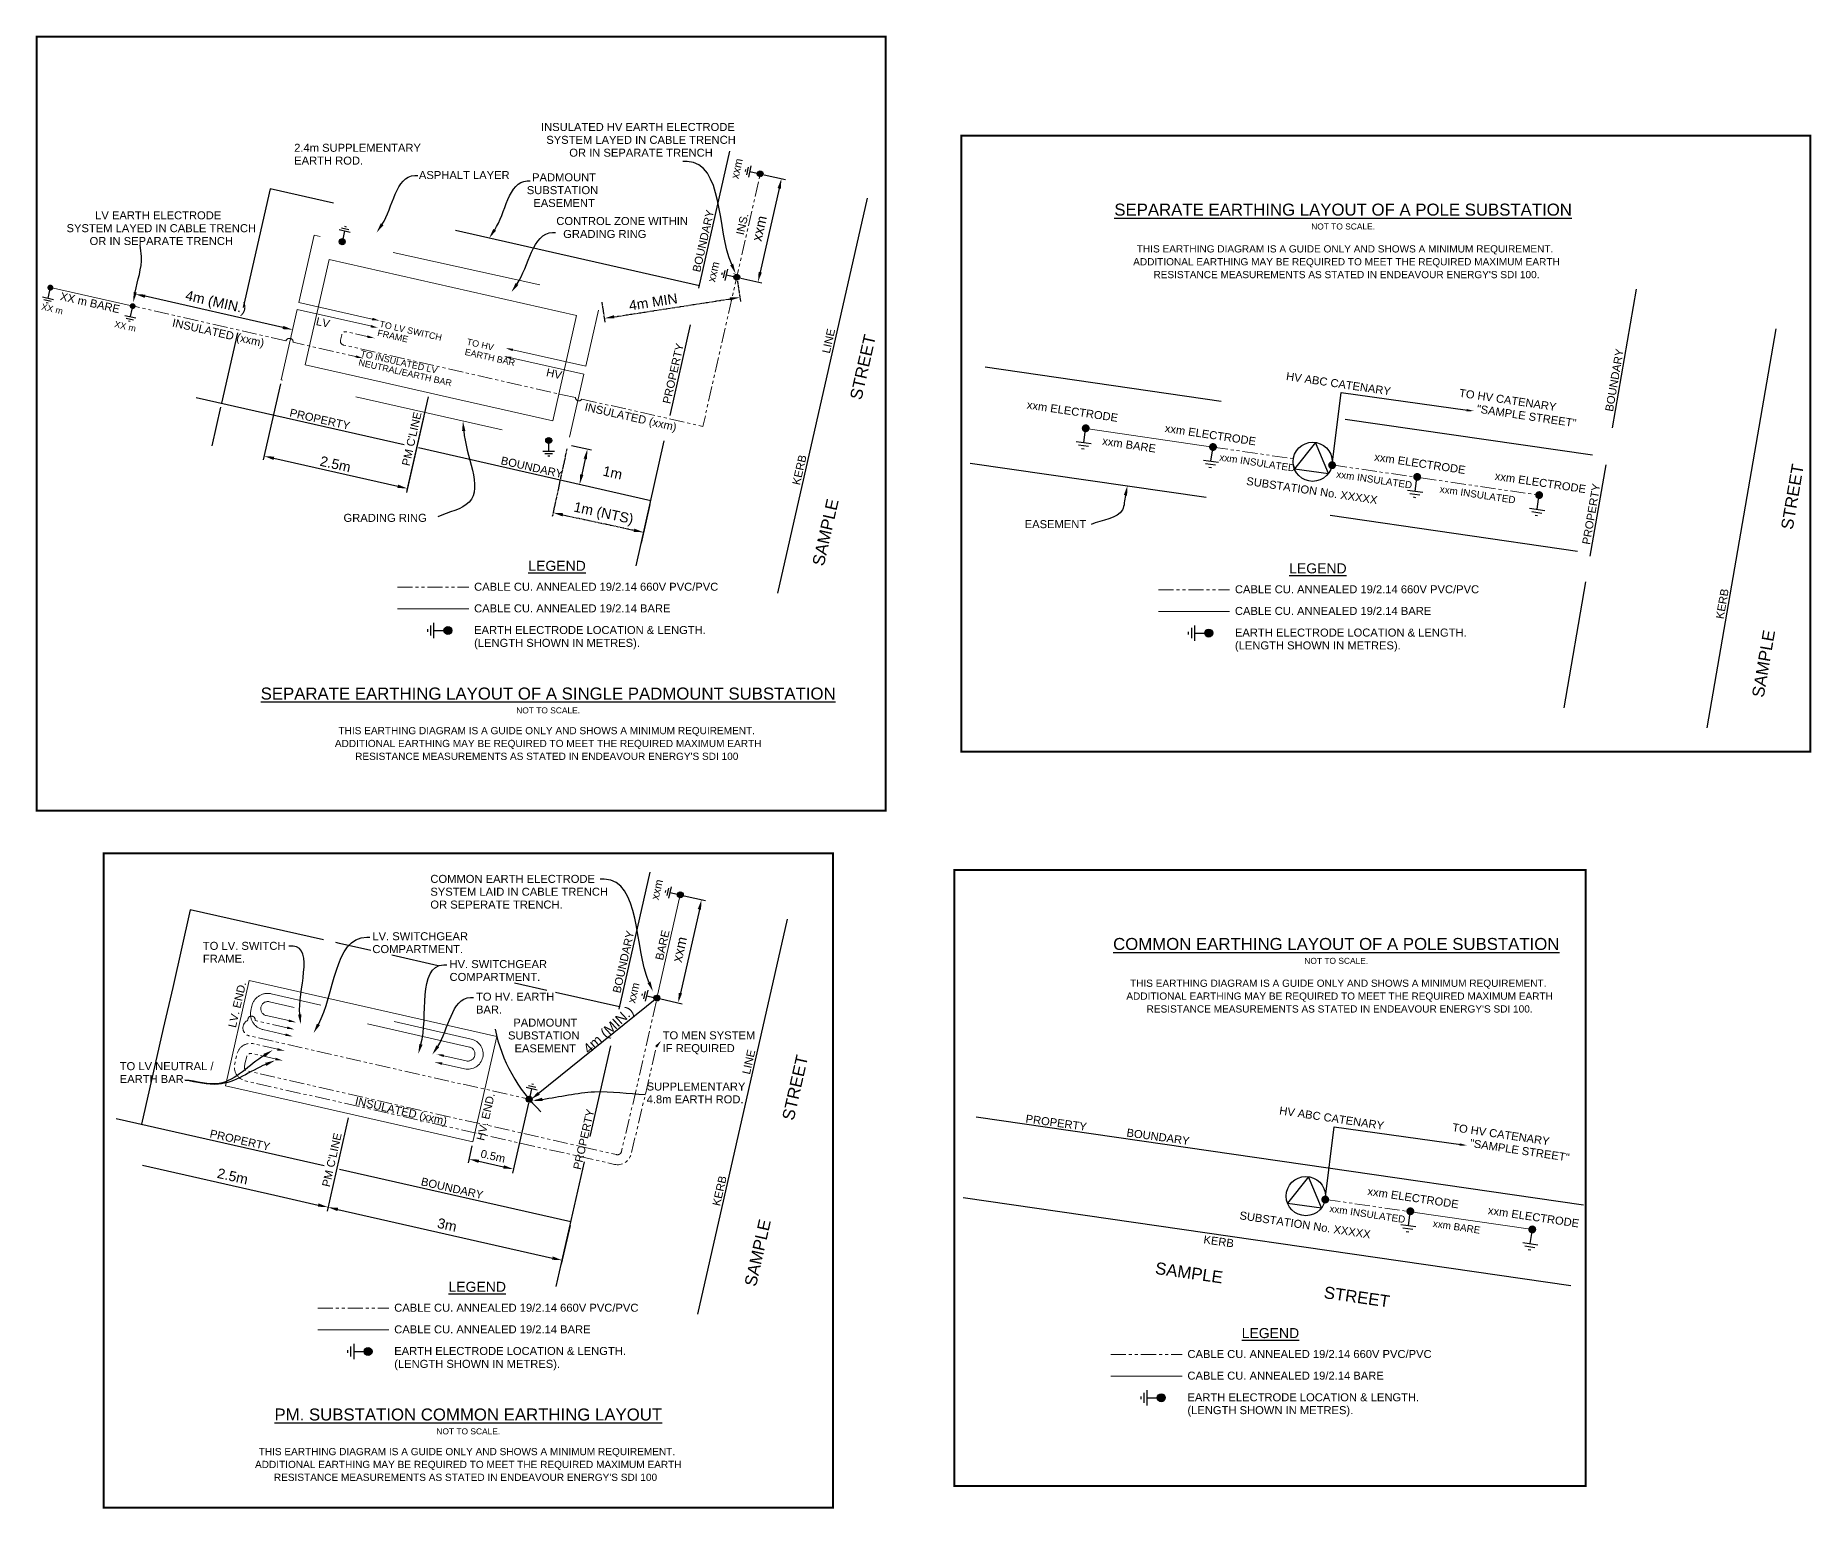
# Model space of a CAD drawing. Header units: metres. Extents: x -898 to 2770, y -622 to 757.
# Drawn here: x 2326.1 to 2769.9, y 389.3 to 757.5 of the extents above; entities that cross this region are included whole.
import ezdxf
from ezdxf.enums import TextEntityAlignment as Align

# ---------------------------------------------------------------- set-up
doc = ezdxf.new("R2010")
doc.units = ezdxf.units.M
for name, pattern in [('CENTER2', [1.125, 0.75, -0.125, 0.125, -0.125]), ('DASHED', [18.75, 12.5, -6.25]), ('PHANTOM2', [1.25, 0.625, -0.125, 0.125, -0.125, 0.125, -0.125])]:
    doc.linetypes.add(name, pattern=pattern)
doc.layers.add('Notes', color=7, linetype='Continuous')
doc.styles.add('ARIAL', font='arial.ttf', dxfattribs={"height": 2})

# ---------------------------------------------------------------- blocks, each defined once
blk = doc.blocks.new('m4')
at = {"layer": 'Notes', "color": 7, "linetype": 'Continuous'}
for points in [[(0, -1.95), (0, 0)], [(-1.43, -1.95), (1.43, -1.95)], [(-0.95, -2.52), (0.95, -2.52)], [(-0.24, -3.09), (0.24, -3.09)]]:
    blk.add_lwpolyline(points, dxfattribs=at)
blk = doc.blocks.new('NOTE48A')
at = {"layer": 'Notes'}
h = blk.add_hatch(color=250, dxfattribs=at)
edge = h.paths.add_edge_path()
edge.add_arc((180.82, 159.15), 0.744, 257.2306, 617.2306, ccw=False)
h = blk.add_hatch(color=250, dxfattribs=at)
edge = h.paths.add_edge_path()
edge.add_arc((76.39, 142.19), 0.744, -462.7694, -102.7694)
h = blk.add_hatch(color=250, dxfattribs=at)
edge = h.paths.add_edge_path()
edge.add_arc((174.97, 133.34), 0.744, 257.2306, 617.2306, ccw=False)
h = blk.add_hatch(color=250, dxfattribs=at)
edge = h.paths.add_edge_path()
edge.add_arc((3.46, 130.72), 0.744, -642.3988, -282.3988)
h = blk.add_hatch(color=250, dxfattribs=at)
edge = h.paths.add_edge_path()
edge.add_arc((24.02, 126.09), 0.744, -642.3988, -282.3988)
h = blk.add_hatch(color=250, dxfattribs=at)
edge = h.paths.add_edge_path()
edge.add_arc((127.98, 92.49), 0.744, -629.9064, -269.9064)
h = blk.add_hatch(color=250, dxfattribs=at)
edge = h.paths.add_edge_path()
edge.add_arc((102.8, 45.01), 0.992, -462.7694, -102.7694)
at = {"layer": 'Notes', "color": 7}
for p, q in [((185.58, 155.51), (180.83, 134.58)), ((181.8, 158.93), (187.11, 157.73)), ((175.95, 133.12), (181.25, 131.92)), ((97.85, 103.43), (92.56, 80.09)), ((45.99, 100.83), (43.79, 91.14)), ((153.27, 76.52), (151.07, 66.83))]:
    blk.add_line(p, q, dxfattribs=at)
at = {"layer": 'Notes', "color": 0, "lineweight": 0}
for p, q in [((73.12, 137.75), (67.15, 111.42)), ((134.95, 123.73), (73.12, 137.75)), ((128.99, 97.4), (134.95, 123.73)), ((67.15, 111.42), (86.39, 107.06)), ((86.39, 107.06), (103.21, 103.24)), ((103.21, 103.24), (128.99, 97.4))]:
    blk.add_line(p, q, dxfattribs=at)
at = {"layer": 'Notes', "color": 3, "linetype": 'CENTER2'}
blk.add_line((174.36, 134.13), (174.29, 134.23), dxfattribs=at)
at = {"layer": 'Notes', "color": 0, "linetype": 'DASHED', "lineweight": 0, "ltscale": 3}
for p, q in [((24.15, 126.06), (3.51, 130.75)), ((90.23, 50.41), (108.02, 50.41))]:
    blk.add_line(p, q, dxfattribs=at)
at = {"layer": 'Notes', "linetype": 'CENTER2'}
for p, q in [((175.13, 132.35), (175.91, 127.29)), ((141.24, 127.11), (142.03, 122.05)), ((144.34, 123.42), (173.29, 127.9)), ((132.53, 90.46), (128.87, 73.47)), ((131.52, 73.92), (149.5, 70.05))]:
    blk.add_line(p, q, dxfattribs=at)
at = {"layer": 'Notes', "color": 0, "linetype": 'PHANTOM2', "lineweight": 0, "ltscale": 6}
for p, q in [((62.32, 117.45), (24, 126.13)), ((81.51, 113.11), (64.15, 117.05)), ((90.23, 55.82), (108.02, 55.82))]:
    blk.add_line(p, q, dxfattribs=at)
at = {"layer": 'Notes', "linetype": 'Continuous'}
blk.add_line((61.58, 120.76), (27.11, 128.56), dxfattribs=at)
at = {"layer": 'Notes'}
for p, q in [((60.94, 106.67), (56.64, 87.63)), ((96.77, 98.57), (92.47, 79.53)), ((133.71, 91.22), (138.64, 90.13)), ((59.3, 88.06), (90.25, 81.06)), ((137.12, 87.9), (136.25, 83.98))]:
    blk.add_line(p, q, dxfattribs=at)
at = {"layer": 'Notes', "color": 7, "const_width": 0.5}
blk.add_lwpolyline([(212.22, 0), (0, 0), (0, 193.49), (212.22, 193.49)], close=True, dxfattribs=at)
at = {"layer": 'Notes', "linetype": 'Continuous', "ltscale": 5, "flags": 128}
for points in [[(165.52, 130.55), (173.28, 164.8)], [(158.31, 98.74), (163.44, 121.4)], [(39.87, 103.24), (91.84, 91.47)], [(95.42, 90.74), (153.49, 77.49)], [(149.8, 61.21), (156.87, 92.42)]]:
    blk.add_lwpolyline(points, dxfattribs=at)
at = {"layer": 'Notes', "linetype": 'DASHED', "ltscale": 5, "flags": 128}
for points in [[(58.37, 155.45), (53.97, 136.02), (51.63, 125.72)], [(165.63, 131.19), (58.37, 155.45)], [(50.21, 119.45), (46.21, 101.81), (46.32, 101.78)]]:
    blk.add_lwpolyline(points, dxfattribs=at)
at = {"layer": 'Notes', "color": 0, "linetype": 'PHANTOM2', "lineweight": 0, "ltscale": 6, "flags": 128}
for points in [[(136.25, 102.87), (166.52, 96.01), (180.82, 159.15)], [(131.44, 103.96), (134.69, 103.23)]]:
    blk.add_lwpolyline(points, dxfattribs=at)
at = {"layer": 'Notes', "color": 8, "linetype": 'Continuous', "ltscale": 5, "flags": 128}
blk.add_lwpolyline([(185.23, 54.35), (207.61, 153.08)], dxfattribs=at)
at = {"layer": 'Notes', "color": 0, "linetype": 'DASHED', "lineweight": 0, "ltscale": 3, "flags": 128}
for points in [[(83.91, 122.87), (65.58, 127.02), (69.38, 143.81), (141.09, 128.09), (137.27, 111.05), (119.02, 115.16), (119.02, 115.16)], [(83.8, 121.05), (65.16, 125.26), (61.17, 107.64), (132.74, 91.44), (136.74, 109.05), (117.46, 113.39), (117.46, 113.39)]]:
    blk.add_lwpolyline(points, dxfattribs=at)
at = {"layer": 'Notes', "color": 0, "linetype": 'PHANTOM2', "lineweight": 0, "ltscale": 6, "flags": 128}
blk.add_lwpolyline([(83.39, 118.32), (77.45, 119.67, 0.414214), (76.25, 118.91), (75.95, 117.56, 0.414214), (76.7, 116.37), (131.44, 103.96)], format="xyb", dxfattribs=at)
at = {"layer": 'Notes', "color": 9}
for centre, radius in [((180.82, 159.15), 0.744), ((76.39, 142.19), 0.744), ((174.97, 133.34), 0.744), ((127.98, 92.49), 0.744), ((102.8, 45.01), 0.992)]:
    blk.add_circle(centre, radius, dxfattribs=at)
at = {"layer": 'Notes', "color": 0, "linetype": 'PHANTOM2', "lineweight": 0, "ltscale": 6}
for centre, radius, start, end in [((63.2, 117.09), 0.951, 357.0953, 157.6907), ((135.51, 103.24), 0.824, 180.9629, 333.5)]:
    blk.add_arc(centre, radius, start, end, dxfattribs=at)
at = {"layer": 'Notes', "color": 7}
for points, start_tangent, end_tangent in [([(173.7, 136.5), (162.56, 162.25), (161.49, 162.25)], (-0.397204, 0.91773), (-1, 0)), ([(86.36, 146.55), (94.51, 158.78), (95.25, 158.78)], (0.554828, 0.831965), (1, 0)), ([(114.49, 145.18), (122.64, 157.4), (123.38, 157.4)], (0.554828, 0.831965), (1, 0)), ([(120.07, 131.64), (128.97, 144.53), (129.72, 144.53)], (0.568314, 0.822812), (1, 0)), ([(24.65, 129.57), (26.22, 138.5), (25.86, 141.36)], (0.173088, 0.984906), (-0.124941, 0.992164)), ([(106.75, 94.87), (108.11, 77.08), (100.28, 73.4)], (0.076537, -0.997067), (-0.904991, -0.425431))]:
    blk.add_spline(points, degree=3, dxfattribs=dict(at, start_tangent=start_tangent, end_tangent=end_tangent))
for points in [[(185.17, 155.61), (185.98, 155.42), (186.13, 157.95)], [(86.7, 146.32), (84.97, 144.47), (86.01, 146.79)], [(114.83, 144.94), (113.1, 143.1), (114.14, 145.41)], [(174.08, 136.67), (174.69, 134.21), (173.32, 136.34)], [(180.43, 134.67), (181.24, 134.48), (180.28, 132.14)], [(25.06, 129.5), (24.22, 127.11), (24.24, 129.64)], [(120.41, 131.4), (118.65, 129.58), (119.72, 131.87)], [(106.33, 94.84), (106.56, 97.37), (107.16, 94.9)]]:
    blk.add_solid(points, dxfattribs=at)
at = {"layer": 'Notes', "linetype": 'CENTER2'}
for points in [[(27.2, 128.97), (27.02, 128.15), (24.67, 129.11)], [(173.22, 128.31), (173.35, 127.49), (175.76, 128.28)], [(61.67, 121.16), (61.48, 120.35), (64.01, 120.2)], [(144.28, 123.83), (144.41, 123.01), (141.87, 123.04)], [(131.61, 74.33), (131.44, 73.52), (129.08, 74.45)], [(149.38, 70.48), (149.2, 69.67), (151.73, 69.55)]]:
    blk.add_solid(points, dxfattribs=at)
at = {"layer": 'Notes'}
for points in [[(83.45, 120.77), (85.34, 120.66), (83.58, 121.38)], [(83.84, 122.57), (85.74, 122.46), (83.98, 123.18)], [(82.59, 118.18), (84.49, 118.07), (82.73, 118.79)], [(119.09, 115.46), (117.19, 115.57), (118.95, 114.86)], [(79.69, 113.19), (81.59, 113.08), (79.83, 113.8)], [(118.64, 113.44), (116.74, 113.55), (118.5, 112.83)], [(136.71, 87.99), (137.53, 87.81), (137.66, 90.34)], [(59.39, 88.46), (59.21, 87.65), (56.86, 88.61)], [(90.34, 81.47), (90.16, 80.65), (92.69, 80.51)], [(135.85, 84.07), (136.66, 83.89), (135.71, 81.54)]]:
    blk.add_solid(points, dxfattribs=at)
at = {"layer": 'Notes', "color": 7}
for p, rotation in [((180.1, 159.32), 257.2305800032891), ((76.55, 142.91), 167.2305800033057), ((174.25, 133.5), 257.2305800032891), ((3.3, 129.99), 347.6011865760013), ((23.86, 125.37), 347.6011865760029), ((127.98, 91.75), 0.09364008789987424)]:
    blk.add_blockref('m4', p, dxfattribs=dict(at, rotation=rotation))
at = {"layer": 'Notes', "color": 7, "xscale": 1.333333333333314, "yscale": 1.333333333333314, "zscale": 1.333333333333314, "rotation": 270}
blk.add_blockref('m4', (101.81, 45.01), dxfattribs=at)
at = {"layer": 'Notes', "color": 7, "style": 'ARIAL'}
for s, height, p in [('INSULATED HV EARTH ELECTRODE  ', 2, (151.05, 170.88)), ('SYSTEM LAYED IN CABLE TRENCH', 2, (151.05, 167.66)), ('OR IN SEPARATE TRENCH', 2, (151.05, 164.45)), ('SUBSTATION ', 2, (131.82, 155.09)), ('PADMOUNT', 2, (131.82, 158.3)), ('EASEMENT', 2, (131.82, 151.88)), ('SYSTEM LAYED IN CABLE TRENCH', 2, (31.18, 145.58)), ('LV EARTH ELECTRODE  ', 2, (31.18, 148.79)), ('CONTROL ZONE WITHIN', 2, (146.33, 147.37)), ('OR IN SEPARATE TRENCH', 2, (31.18, 142.37)), ('GRADING RING', 2, (142, 144.13)), ('THIS EARTHING DIAGRAM IS A GUIDE ONLY AND SHOWS A MINIMUM REQUIREMENT. ', 1.8, (127.84, 19.98)), ('ADDITIONAL EARTHING MAY BE REQUIRED TO MEET THE REQUIRED MAXIMUM EARTH', 1.8, (127.84, 16.77)), ("RESISTANCE MEASUREMENTS AS STATED IN ENDEAVOUR ENERGY'S SDI 100 ", 1.8, (127.84, 13.56))]:
    blk.add_text(s, height=height, dxfattribs=at).set_placement(p, align=Align.MIDDLE_CENTER)
for s, p in [('2.4m SUPPLEMENTARY', (64.38, 164.68)), ('EARTH ROD.', (64.38, 161.47)), ('ASPHALT LAYER', (95.55, 157.86)), ('GRADING RING ', (76.71, 72.17)), ('CABLE CU. ANNEALED 19/2.14 660V PVC/PVC', (109.34, 54.95)), ('CABLE CU. ANNEALED 19/2.14 BARE', (109.34, 49.54)), ('EARTH ELECTRODE LOCATION & LENGTH.', (109.34, 44.13)), ('(LENGTH SHOWN IN METRES).', (109.34, 40.92))]:
    blk.add_text(s, height=2, dxfattribs=at).set_placement(p)
for s, p in [('xxm', (176.53, 160.13)), ('INS.', (177.9, 146.25)), ('xxm', (170.68, 134.31))]:
    blk.add_text(s, height=2, rotation=77.2306, dxfattribs=at).set_placement(p, align=Align.BOTTOM_CENTER)
for s, height, rotation, p in [('BOUNDARY', 2, 77.2306, (165.82, 134.44)), ('XX m BARE', 2, 347.2306, (5.75, 127.65)), ('XX m', 1.6, 347.2306, (1.08, 125.22)), ('XX m', 1.6, 347.2306, (19.33, 120.87)), ('INSULATED (xxm)', 2, 347.2306, (33.78, 121.05)), ('LV', 2, 347.2306, (69.69, 121.41)), ('FRAME', 1.6, 347.2306, (85.05, 118.7)), ('TO LV SWITCH', 1.6, 347.2306, (85.57, 120.92)), ('LINE', 2, 77.2306, (198.2, 114.14)), ('EARTH BAR', 1.6, 347.2306, (106.89, 113.94)), ('TO HV', 1.6, 347.2306, (107.38, 116.47)), ('PROPERTY', 2, 77.2306, (158.36, 101.53)), ('NEUTRAL/EARTH BAR', 1.6, 347.2306, (80.33, 111.31)), ('TO INSULATED LV', 1.6, 347.2306, (80.82, 113.54)), ('HV', 2, 347.2306, (127.22, 108.65)), ('PROPERTY', 2, 347.2306, (63.09, 98.56)), ("PM C'LINE", 2, 77.2306, (93.2, 86)), ('INSULATED (xxm)', 2, 347.2306, (136.83, 100.01)), ('KERB', 2, 77.2306, (190.75, 81.23)), ('BOUNDARY', 2, 347.2306, (115.87, 86.6))]:
    blk.add_text(s, height=height, rotation=rotation, dxfattribs=at).set_placement(p)
at = {"layer": 'Notes', "style": 'ARIAL'}
for s, p in [('STREET', (206.12, 102.47)), ('SAMPLE', (196.71, 60.95))]:
    blk.add_text(s, height=3, rotation=77.2306, dxfattribs=at).set_placement(p)
blk.add_text('%%ULEGEND', height=2.5, dxfattribs=at).set_placement((130.07, 61.18), align=Align.MIDDLE_CENTER)
blk.add_text('%%USEPARATE EARTHING LAYOUT OF A SINGLE PADMOUNT SUBSTATION', height=3, dxfattribs=at).set_placement((127.84, 26.85), align=Align.BOTTOM_CENTER)
at = {"layer": 'Notes', "color": 7, "style": 'ARIAL'}
blk.add_text('NOT TO SCALE.', height=1.5, dxfattribs=at).set_placement((127.84, 23.83), align=Align.BOTTOM_CENTER)
at = {"layer": 'Notes', "color": 7, "insert": (180.6, 145.51), "char_height": 2.5, "attachment_point": 5, "rotation": 77.2306, "style": 'ARIAL'}
blk.add_mtext('xxm', dxfattribs=at)
at = {"layer": 'Notes', "linetype": 'CENTER2', "char_height": 2.5, "attachment_point": 5, "style": 'ARIAL'}
for s, insert, rotation in [('4m (MIN.)', (44.76, 126.8), 347.2419), ('4m MIN', (154.09, 127.15), 8.8029), ('1m (NTS)', (141.64, 74.05), 347.8327)]:
    blk.add_mtext(s, dxfattribs=dict(at, insert=insert, rotation=rotation))
at = {"layer": 'Notes', "char_height": 2.5, "attachment_point": 5, "style": 'ARIAL'}
for s, insert, rotation in [('2.5m', (74.68, 86.59), 347.263), ('1m', (143.95, 84.46), 347.3185)]:
    blk.add_mtext(s, dxfattribs=dict(at, insert=insert, rotation=rotation))
blk = doc.blocks.new('NOTE48B')
at = {"layer": 'Notes'}
h = blk.add_hatch(color=250, dxfattribs=at)
edge = h.paths.add_edge_path()
edge.add_arc((31.12, 80.82), 0.992, -380.7049, -20.7049)
h = blk.add_hatch(color=250, dxfattribs=at)
edge = h.paths.add_edge_path()
edge.add_arc((62.92, 76.14), 0.992, -380.7049, -20.7049)
h = blk.add_hatch(color=250, dxfattribs=at)
edge = h.paths.add_edge_path()
edge.add_arc((92.68, 71.59), 0.992, -380.7049, -20.7049)
h = blk.add_hatch(color=250, dxfattribs=at)
edge = h.paths.add_edge_path()
edge.add_arc((113.94, 68.66), 0.992, -380.7049, -20.7049)
h = blk.add_hatch(color=250, dxfattribs=at)
edge = h.paths.add_edge_path()
edge.add_arc((144.41, 64.12), 0.992, -380.7049, -20.7049)
h = blk.add_hatch(color=250, dxfattribs=at)
edge = h.paths.add_edge_path()
edge.add_arc((61.86, 29.63), 0.992, -462.7694, -102.7694)
at = {"layer": 'Notes', "color": 0, "linetype": 'PHANTOM2', "lineweight": 0, "ltscale": 6}
blk.add_line((49.29, 40.44), (67.08, 40.44), dxfattribs=at)
at = {"layer": 'Notes', "color": 0, "linetype": 'DASHED', "lineweight": 0, "ltscale": 3}
blk.add_line((49.29, 35.03), (67.08, 35.03), dxfattribs=at)
at = {"layer": 'Notes', "color": 7, "const_width": 0.5}
for points in [[(0, 0), (0, 153.95), (212.22, 153.95), (212.22, 1.26)], [(212.22, 18.53), (212.22, 0), (0, 0), (0, 17.69)]]:
    blk.add_lwpolyline(points, dxfattribs=at)
at = {"layer": 'Notes', "linetype": 'Continuous', "ltscale": 5, "flags": 128}
for points in [[(162.75, 80.97), (168.72, 115.58)], [(92.69, 71.64), (94.93, 89.73), (126.54, 85.32)], [(88.53, 77.3), (83.28, 70.72), (91.74, 69.49), (88.53, 77.29)], [(157.2, 48.83), (161.15, 71.72)], [(150.65, 10.92), (156.1, 42.45)]]:
    blk.add_lwpolyline(points, dxfattribs=at)
at = {"layer": 'Notes', "color": 8, "linetype": 'Continuous', "ltscale": 5, "flags": 128}
blk.add_lwpolyline([(186.39, 5.9), (203.61, 105.65)], dxfattribs=at)
at = {"layer": 'Notes', "linetype": 'DASHED', "ltscale": 5, "flags": 128}
for points in [[(157.78, 74.09), (5.99, 96.06)], [(154.03, 50.05), (2.23, 72.02)]]:
    blk.add_lwpolyline(points, dxfattribs=at)
at = {"layer": 'Notes', "color": 0, "linetype": 'DASHED', "lineweight": 0, "ltscale": 3, "flags": 128}
blk.add_lwpolyline([(31.16, 80.75), (31.16, 80.75), (62.89, 76.12)], dxfattribs=at)
at = {"layer": 'Notes', "color": 0, "linetype": 'PHANTOM2', "lineweight": 0, "ltscale": 6, "flags": 128}
for points in [[(62.89, 76.12), (82.98, 73.2), (82.98, 73.2), (82.98, 73.2), (82.98, 73.2), (82.98, 73.2)], [(92.69, 71.64), (92.69, 71.64), (144.51, 64.1), (144.51, 64.1), (144.51, 64.1), (144.51, 64.1), (144.51, 64.1)]]:
    blk.add_lwpolyline(points, dxfattribs=at)
at = {"layer": 'Notes', "linetype": 'Continuous', "ltscale": 5}
blk.add_circle((87.82, 72.45), 4.9, dxfattribs=at)
at = {"layer": 'Notes', "color": 9}
blk.add_circle((61.86, 29.63), 0.992, dxfattribs=at)
at = {"layer": 'Notes', "color": 7, "start_tangent": (-0.202667, -0.979248), "end_tangent": (-0.904991, -0.425431)}
blk.add_spline([(41.04, 64.05), (40.3, 60.46), (32.47, 56.78)], degree=3, dxfattribs=at)
at = {"layer": 'Notes'}
blk.add_solid([(126.26, 85.01), (128.15, 85.15), (126.31, 85.63)], dxfattribs=at)
at = {"layer": 'Notes', "color": 7}
blk.add_solid([(40.64, 64.14), (41.55, 66.5), (41.45, 63.97)], dxfattribs=at)
for p, xscale, yscale, zscale, rotation in [((30.99, 79.84), 1.333333333333291, 1.333333333333291, 1.333333333333291, 352.0645052970854), ((62.78, 75.16), 1.333333333333291, 1.333333333333291, 1.333333333333291, 352.0645052970854), ((113.8, 67.68), 1.333333333333291, 1.333333333333291, 1.333333333333291, 352.0645052970854), ((144.27, 63.14), 1.333333333333291, 1.333333333333291, 1.333333333333291, 352.0645052970854), ((60.87, 29.63), 1.333333333333314, 1.333333333333314, 1.333333333333314, 270)]:
    blk.add_blockref('m4', p, dxfattribs=dict(at, xscale=xscale, yscale=yscale, zscale=zscale, rotation=rotation))
at = {"layer": 'Notes', "style": 'ARIAL'}
blk.add_text('%%USEPARATE EARTHING LAYOUT OF A POLE SUBSTATION', height=3, dxfattribs=at).set_placement((95.43, 133.08), align=Align.BOTTOM_CENTER)
at = {"layer": 'Notes', "color": 7, "style": 'ARIAL'}
blk.add_text('NOT TO SCALE.', height=1.5, dxfattribs=at).set_placement((95.43, 130.06), align=Align.BOTTOM_CENTER)
for s, p in [('THIS EARTHING DIAGRAM IS A GUIDE ONLY AND SHOWS A MINIMUM REQUIREMENT. ', (96.27, 125.67)), ('ADDITIONAL EARTHING MAY BE REQUIRED TO MEET THE REQUIRED MAXIMUM EARTH', (96.27, 122.45)), ("RESISTANCE MEASUREMENTS AS STATED IN ENDEAVOUR ENERGY'S SDI 100.", (96.27, 119.24))]:
    blk.add_text(s, height=1.8, dxfattribs=at).set_placement(p, align=Align.MIDDLE_CENTER)
for s, height, rotation, p in [('BOUNDARY', 2, 80.2059, (162.85, 84.87)), ('HV ABC CATENARY', 2, 351.5852, (81.09, 92.91)), ('TO HV CATENARY ', 2, 351.5852, (124.3, 88.72)), ('xxm ELECTRODE', 2, 351.5852, (16.31, 85.77)), ('"SAMPLE STREET"', 2, 351.5852, (128.71, 84.76)), ('xxm ELECTRODE', 2, 351.5852, (50.78, 79.9)), ('xxm BARE', 2, 351.5852, (35.15, 76.71)), ('xxm INSULATED', 1.7701, 351.5852, (64.43, 72.76)), ('xxm ELECTRODE', 2, 351.5852, (103.13, 72.74)), ('SUBSTATION No. XXXXX', 2, 351.5852, (71.14, 66.69)), ('xxm INSULATED', 1.7701, 351.5852, (93.65, 68.51)), ('xxm ELECTRODE', 2, 351.5852, (133.23, 67.96)), ('PROPERTY', 2, 80.2059, (157.11, 51.62)), ('xxm INSULATED', 1.7701, 351.5852, (119.48, 64.78)), ('KERB', 2, 80.2059, (190.5, 33.03))]:
    blk.add_text(s, height=height, rotation=rotation, dxfattribs=at).set_placement(p)
at = {"layer": 'Notes', "style": 'ARIAL'}
for s, p in [('STREET', (207.76, 55.31)), ('SAMPLE', (200.51, 13.35))]:
    blk.add_text(s, height=3, rotation=80.2059, dxfattribs=at).set_placement(p)
at = {"layer": 'Notes', "color": 7, "style": 'ARIAL'}
for s, p in [('EASEMENT', (15.87, 55.85)), ('CABLE CU. ANNEALED 19/2.14 660V PVC/PVC', (68.4, 39.57)), ('CABLE CU. ANNEALED 19/2.14 BARE', (68.4, 34.16)), ('(LENGTH SHOWN IN METRES).', (68.4, 25.54)), ('EARTH ELECTRODE LOCATION & LENGTH.', (68.4, 28.75))]:
    blk.add_text(s, height=2, dxfattribs=at).set_placement(p)
at = {"layer": 'Notes', "style": 'ARIAL'}
blk.add_text('%%ULEGEND', height=2.5, dxfattribs=at).set_placement((89.13, 45.8), align=Align.MIDDLE_CENTER)
blk = doc.blocks.new('NOTE48C')
at = {"layer": 'Notes'}
h = blk.add_hatch(color=250, dxfattribs=at)
edge = h.paths.add_edge_path()
edge.add_arc((144.09, 153.15), 0.744, 257.2306, 617.2306, ccw=False)
h = blk.add_hatch(color=250, dxfattribs=at)
edge = h.paths.add_edge_path()
edge.add_arc((138.24, 127.34), 0.744, 257.2306, 617.2306, ccw=False)
h = blk.add_hatch(color=250, dxfattribs=at)
edge = h.paths.add_edge_path()
edge.add_arc((106.34, 102.05), 0.744, -462.7694, -102.7694)
h = blk.add_hatch(color=250, dxfattribs=at)
edge = h.paths.add_edge_path()
edge.add_arc((66.07, 39), 0.992, -462.7694, -102.7694)
at = {"layer": 'Notes', "color": 7, "transparency": 16777216}
for p, q in [((145.07, 152.93), (150.37, 151.73)), ((148.85, 149.51), (144.1, 128.57)), ((139.22, 127.12), (144.52, 125.91))]:
    blk.add_line(p, q, dxfattribs=at)
at = {"layer": 'Notes', "color": 0, "lineweight": 0}
for p, q in [((36.39, 131.74), (30.42, 105.41)), ((98.22, 117.73), (36.39, 131.74)), ((92.25, 91.4), (98.22, 117.73)), ((30.42, 105.41), (49.66, 101.05)), ((49.66, 101.05), (66.48, 97.24)), ((66.48, 97.24), (92.25, 91.4))]:
    blk.add_line(p, q, dxfattribs=at)
at = {"layer": 'Notes', "color": 7}
for p, q in [((138.25, 127.33), (108.56, 103.44)), ((106.12, 101.07), (102.16, 83.61)), ((61.12, 97.43), (55.83, 74.08)), ((92.03, 90.42), (91.06, 86.13)), ((9.72, 85.56), (42.77, 78.07)), ((93.72, 86.55), (99.94, 85.14)), ((42.77, 78.07), (53.61, 75.61)), ((58.49, 74.51), (112.13, 62.35)), ((116.54, 70.51), (114.34, 60.82))]:
    blk.add_line(p, q, dxfattribs=at)
at = {"layer": 'Notes', "color": 0, "linetype": 'PHANTOM2', "lineweight": 0, "ltscale": 6}
blk.add_line((53.5, 49.82), (71.28, 49.82), dxfattribs=at)
at = {"layer": 'Notes', "color": 0, "linetype": 'DASHED', "lineweight": 0, "ltscale": 3}
blk.add_line((53.5, 44.41), (71.28, 44.41), dxfattribs=at)
at = {"layer": 'Notes', "color": 7, "const_width": 0.5}
blk.add_lwpolyline([(182.22, 0), (0, 0), (0, 163.49), (182.22, 163.49)], close=True, dxfattribs=at)
at = {"layer": 'Notes', "linetype": 'Continuous', "ltscale": 5, "flags": 128}
for points in [[(128.78, 124.55), (136.55, 158.8)], [(121.57, 92.73), (126.71, 115.39)], [(3.14, 97.24), (55.11, 85.46)], [(58.94, 84.59), (116.76, 71.49)], [(113.07, 55.21), (120.14, 86.42)]]:
    blk.add_lwpolyline(points, dxfattribs=at)
at = {"layer": 'Notes', "color": 0, "linetype": 'DASHED', "lineweight": 0, "ltscale": 3, "flags": 128}
blk.add_lwpolyline([(138.24, 127.34), (144.09, 153.15)], dxfattribs=at)
at = {"layer": 'Notes', "linetype": 'DASHED', "ltscale": 5, "flags": 128}
for points in [[(21.64, 149.44), (17.24, 130.02), (14.9, 119.71), (9.48, 95.8), (9.59, 95.78)], [(54.91, 141.9), (21.64, 149.44)], [(66.77, 139.21), (58.93, 140.99), (57.97, 141.21)], [(83.6, 135.4), (71.97, 138.03)], [(110.76, 129.24), (102.67, 131.08)], [(128.92, 125.13), (112.9, 128.76)]]:
    blk.add_lwpolyline(points, dxfattribs=at)
at = {"layer": 'Notes', "color": 8, "linetype": 'Continuous', "ltscale": 5, "flags": 128}
blk.add_lwpolyline([(148.5, 48.35), (170.88, 147.07)], dxfattribs=at)
at = {"layer": 'Notes', "color": 0, "linetype": 'PHANTOM2', "lineweight": 0, "ltscale": 6, "flags": 128}
for points in [[(42.87, 112.13), (36.93, 113.48, 0.414214), (35.73, 112.73), (35.39, 111.21), (35.18, 110.3, 0.414214), (35.94, 109.1), (128.18, 88.21, 0.414214), (129.37, 88.96), (132.88, 103.68), (138.24, 127.34)], [(36.04, 121.78, 0.253041), (34.84, 120.3, 0.414214), (36.35, 117.91), (106.34, 102.05)], [(43.42, 114.57), (37.48, 115.92, 0.414214), (33.29, 113.28), (32.95, 111.76), (32.74, 110.85, 0.414214), (35.38, 106.66), (127.62, 85.77, 0.412705), (131.81, 88.39), (135.31, 103.11), (138.12, 115.5)]]:
    blk.add_lwpolyline(points, format="xyb", dxfattribs=at)
at = {"layer": 'Notes', "color": 0, "linetype": 'DASHED', "lineweight": 0, "ltscale": 3, "flags": 128}
for points in [[(84.54, 110.93), (90.16, 109.66, 1), (91.85, 117.09), (41.86, 128.41, 0.414214), (37.03, 125.37), (36.78, 124.24, 0.414214), (39.8, 119.45), (45.46, 118.17)], [(84.99, 112.92), (90.61, 111.64, 1), (91.4, 115.1), (41.41, 126.43, 1), (40.63, 122.97), (46.25, 121.7)]]:
    blk.add_lwpolyline(points, format="xyb", dxfattribs=at)
at = {"layer": 'Notes', "color": 0, "linetype": 'PHANTOM2', "lineweight": 0, "ltscale": 6, "flags": 128}
blk.add_lwpolyline([(45.85, 119.93), (37.84, 121.75)], dxfattribs=at)
at = {"layer": 'Notes', "color": 9}
for centre, radius in [((144.09, 153.15), 0.744), ((138.24, 127.34), 0.744), ((66.07, 39), 0.992)]:
    blk.add_circle(centre, radius, dxfattribs=at)
at = {"layer": 'Notes', "color": 250}
blk.add_circle((106.34, 102.05), 0.744, dxfattribs=at)
at = {"layer": 'Notes', "color": 0, "linetype": 'PHANTOM2', "lineweight": 0, "ltscale": 6}
blk.add_arc((36.94, 121.93), 0.912, 348.7673, 189.3549, dxfattribs=at)
at = {"layer": 'Notes', "color": 7}
blk.add_arc((136.67, 127.69), 39.72, 191.7934, 226.3719, dxfattribs=at)
for points, start_tangent, end_tangent in [([(136.25, 131.31), (125.1, 157.06), (124.04, 157.06)], (-0.397204, 0.91773), (-1, 0)), ([(53.66, 120.78), (65.74, 142.6), (66.48, 142.6)], (0.484398, 0.874848), (1, 0)), ([(48.99, 123.25), (47.31, 140.31), (46.25, 140.31)], (-0.097653, 0.995221), (-1, 0)), ([(79.29, 115.79), (85.02, 135.65), (85.76, 135.65)], (0.277146, 0.960828), (1, 0)), ([(83.49, 115.28), (91.64, 127.5), (92.39, 127.5)], (0.554828, 0.831965), (1, 0)), ([(40.13, 113.03), (28.89, 106.02), (20.31, 106.84)], (-0.848499, -0.529197), (-0.995427, 0.095527)), ([(40.52, 110.78), (28.7, 105.79), (20.33, 106.77)], (-0.921209, -0.389067), (-0.993121, 0.117096)), ([(109.61, 102.03), (122.65, 103.92), (135.29, 103.26)], (0.989615, 0.143743), (0.998619, -0.05254))]:
    blk.add_spline(points, degree=3, dxfattribs=dict(at, start_tangent=start_tangent, end_tangent=end_tangent))
at = {"layer": 'Notes', "color": 7, "transparency": 16777216}
for points in [[(148.44, 149.6), (149.25, 149.42), (149.4, 151.95)], [(143.69, 128.66), (144.51, 128.48), (143.55, 126.13)]]:
    blk.add_solid(points, dxfattribs=at)
at = {"layer": 'Notes', "color": 7}
for points in [[(136.63, 131.48), (137.24, 129.02), (135.86, 131.14)], [(49.4, 123.29), (49.23, 120.76), (48.57, 123.21)], [(54.02, 120.58), (52.45, 118.59), (53.29, 120.98)], [(79.69, 115.68), (78.6, 113.39), (78.89, 115.91)], [(83.84, 115.04), (82.1, 113.2), (83.15, 115.51)], [(39.91, 113.38), (42.26, 114.35), (40.35, 112.68)], [(40.35, 111.16), (42.82, 111.75), (40.68, 110.39)], [(108.99, 103.21), (108.48, 103.87), (106.75, 102.02)], [(109.67, 101.62), (107.14, 101.67), (109.55, 102.44)], [(93.81, 86.96), (93.63, 86.15), (91.28, 87.1)], [(100.04, 85.55), (99.85, 84.74), (102.38, 84.59)], [(53.7, 76.02), (53.52, 75.2), (56.05, 75.06)], [(58.58, 74.91), (58.39, 74.1), (56.05, 75.06)], [(112.22, 62.76), (112.03, 61.94), (114.56, 61.8)]]:
    blk.add_solid(points, dxfattribs=at)
at = {"layer": 'Notes'}
for points in [[(45.92, 120.24), (47.68, 119.52), (45.79, 119.63)], [(46.32, 122), (48.08, 121.28), (46.19, 121.39)], [(45.39, 117.87), (47.28, 117.76), (45.52, 118.48)], [(138.32, 115.03), (139.29, 116.67), (137.84, 115.43)], [(42.85, 111.82), (44.75, 111.71), (42.99, 112.43)], [(43.34, 114.24), (45.24, 114.13), (43.48, 114.85)], [(84.61, 111.24), (82.71, 111.35), (84.47, 110.63)], [(85.06, 113.22), (83.16, 113.33), (84.92, 112.61)]]:
    blk.add_solid(points, dxfattribs=at)
at = {"layer": 'Notes', "color": 7}
for p, rotation in [((143.37, 153.32), 257.230580003289), ((137.52, 127.5), 257.230580003289), ((106.5, 102.77), 167.2305800033074)]:
    blk.add_blockref('m4', p, dxfattribs=dict(at, rotation=rotation))
at = {"layer": 'Notes', "color": 7, "xscale": 1.333333333333329, "yscale": 1.333333333333329, "zscale": 1.333333333333329, "rotation": 270}
blk.add_blockref('m4', (65.07, 39), dxfattribs=at)
at = {"layer": 'Notes', "color": 7, "style": 'ARIAL'}
for s, p in [('COMMON EARTH ELECTRODE', (81.63, 156.14)), ('SYSTEM LAID IN CABLE TRENCH', (81.63, 152.93)), ('OR SEPERATE TRENCH.', (81.63, 149.72)), ('LV. SWITCHGEAR', (67.14, 141.8)), ('TO LV. SWITCH', (24.79, 139.4)), ('FRAME.', (24.79, 136.19)), ('COMPARTMENT.', (67.14, 138.59)), ('COMPARTMENT.', (86.42, 131.63)), ('HV. SWITCHGEAR', (86.42, 134.84)), ('TO HV. EARTH', (93.04, 126.69)), ('BAR.', (93.04, 123.48)), ('TO MEN SYSTEM', (139.68, 117.04)), ('IF REQUIRED', (139.68, 113.83)), ('TO LV NEUTRAL /', (4.01, 109.33)), ('EARTH BAR', (4.01, 106.12)), ('4.8m EARTH ROD.', (135.67, 101.03)), ('SUPPLEMENTARY', (135.67, 104.24)), ('CABLE CU. ANNEALED 19/2.14 660V PVC/PVC', (72.6, 48.94)), ('CABLE CU. ANNEALED 19/2.14 BARE', (72.6, 43.53)), ('EARTH ELECTRODE LOCATION & LENGTH.', (72.6, 38.13)), ('(LENGTH SHOWN IN METRES).', (72.6, 34.91))]:
    blk.add_text(s, height=2, dxfattribs=at).set_placement(p)
for s, rotation, p in [('xxm', 77.2306, (139.8, 154.12)), ('BARE', 77.2306, (141.17, 140.24)), ('LV. END.', 77, (34.91, 125.34)), ('xxm', 77.2306, (133.94, 128.31)), ('INSULATED (xxm)', 347.2306, (73.97, 97.55)), ('HV. END.', 77, (97.01, 97.33))]:
    blk.add_text(s, height=2, rotation=rotation, dxfattribs=at).set_placement(p, align=Align.BOTTOM_CENTER)
for s, height, rotation, p in [('BOUNDARY', 2, 77.2306, (129.09, 128.44)), ('4m (MIN.)', 2.5, 42.5911, (121.23, 113.26)), ('LINE', 2, 77.2306, (161.47, 108.13)), ('PROPERTY', 2, 77.2306, (119.22, 84.3)), ('PROPERTY', 2, 347.2306, (26.36, 92.56)), ("PM C'LINE", 2, 77.2306, (56.47, 79.99)), ('2.5m', 2.5, 347.2306, (28.17, 82.45)), ('BOUNDARY', 2, 347.2306, (79.14, 80.59)), ('KERB', 2, 77.2306, (154.01, 75.23))]:
    blk.add_text(s, height=height, rotation=rotation, dxfattribs=at).set_placement(p)
for s, height, p in [('PADMOUNT', 2, (110.35, 121.21)), ('SUBSTATION ', 2, (110.35, 118)), ('EASEMENT', 2, (110.35, 114.78)), ('THIS EARTHING DIAGRAM IS A GUIDE ONLY AND SHOWS A MINIMUM REQUIREMENT. ', 1.8, (91.11, 13.98)), ('ADDITIONAL EARTHING MAY BE REQUIRED TO MEET THE REQUIRED MAXIMUM EARTH', 1.8, (91.11, 10.77)), ("RESISTANCE MEASUREMENTS AS STATED IN ENDEAVOUR ENERGY'S SDI 100  ", 1.8, (91.11, 7.55))]:
    blk.add_text(s, height=height, dxfattribs=at).set_placement(p, align=Align.MIDDLE_CENTER)
at = {"layer": 'Notes', "style": 'ARIAL'}
for s, p in [('STREET', (172.4, 96.58)), ('SAMPLE', (162.99, 55.06))]:
    blk.add_text(s, height=3, rotation=77.2306, dxfattribs=at).set_placement(p)
blk.add_text('%%ULEGEND', height=2.5, dxfattribs=at).set_placement((93.34, 55.17), align=Align.MIDDLE_CENTER)
blk.add_text('%%UPM. SUBSTATION COMMON EARTHING LAYOUT', height=3, dxfattribs=at).set_placement((91.11, 20.85), align=Align.BOTTOM_CENTER)
at = {"layer": 'Notes', "color": 7, "style": 'ARIAL'}
blk.add_text('NOT TO SCALE.', height=1.5, dxfattribs=at).set_placement((91.11, 17.83), align=Align.BOTTOM_CENTER)
at = {"layer": 'Notes', "color": 7, "transparency": 16777216, "insert": (143.87, 139.5), "char_height": 2.5, "attachment_point": 5, "rotation": 77.2306, "style": 'ARIAL'}
blk.add_mtext('xxm', dxfattribs=at)
at = {"layer": 'Notes', "color": 7, "attachment_point": 5, "rotation": 347.2306, "style": 'ARIAL'}
for s, insert, char_height in [('\\A1;0.5m', (97.28, 87.82), 2), ('\\A1;3m', (85.81, 70.65), 2.5)]:
    blk.add_mtext(s, dxfattribs=dict(at, insert=insert, char_height=char_height))
blk = doc.blocks.new('NOTE48D')
at = {"layer": 'Notes'}
h = blk.add_hatch(color=250, dxfattribs=at)
edge = h.paths.add_edge_path()
edge.add_arc((92.68, 71.59), 0.992, -380.7049, -20.7049)
h = blk.add_hatch(color=250, dxfattribs=at)
edge = h.paths.add_edge_path()
edge.add_arc((113.94, 68.66), 0.992, -380.7049, -20.7049)
h = blk.add_hatch(color=250, dxfattribs=at)
edge = h.paths.add_edge_path()
edge.add_arc((144.41, 64.12), 0.992, -380.7049, -20.7049)
h = blk.add_hatch(color=250, dxfattribs=at)
edge = h.paths.add_edge_path()
edge.add_arc((51.7, 22.04), 0.992, -462.7694, -102.7694)
at = {"layer": 'Notes', "color": 0, "linetype": 'PHANTOM2', "lineweight": 0, "ltscale": 6}
blk.add_line((39.14, 32.85), (56.92, 32.85), dxfattribs=at)
at = {"layer": 'Notes', "color": 0, "linetype": 'DASHED', "lineweight": 0, "ltscale": 3}
blk.add_line((39.14, 27.45), (56.92, 27.45), dxfattribs=at)
at = {"layer": 'Notes', "color": 7, "const_width": 0.5}
blk.add_lwpolyline([(157.75, 153.95), (157.75, 0), (0, 0), (0, 153.95)], close=True, dxfattribs=at)
at = {"layer": 'Notes', "linetype": 'Continuous', "ltscale": 5, "flags": 128}
for points in [[(157.25, 70.22), (5.46, 92.19)], [(92.69, 71.64), (94.93, 89.73), (126.54, 85.32)], [(88.53, 77.3), (83.28, 70.72), (91.74, 69.49), (88.53, 77.29)], [(154.03, 50.05), (2.23, 72.02)]]:
    blk.add_lwpolyline(points, dxfattribs=at)
at = {"layer": 'Notes', "color": 0, "linetype": 'PHANTOM2', "lineweight": 0, "ltscale": 6, "flags": 128}
blk.add_lwpolyline([(92.69, 71.64), (92.69, 71.64), (113.98, 68.54)], dxfattribs=at)
at = {"layer": 'Notes', "color": 0, "linetype": 'DASHED', "lineweight": 0, "ltscale": 3, "flags": 128}
blk.add_lwpolyline([(113.98, 68.54), (144.51, 64.1), (144.51, 64.1), (144.51, 64.1), (144.51, 64.1), (144.51, 64.1)], dxfattribs=at)
at = {"layer": 'Notes', "linetype": 'Continuous', "ltscale": 5}
blk.add_circle((87.82, 72.45), 4.9, dxfattribs=at)
at = {"layer": 'Notes', "color": 9}
blk.add_circle((51.7, 22.04), 0.992, dxfattribs=at)
at = {"layer": 'Notes'}
blk.add_solid([(126.26, 85.01), (128.15, 85.15), (126.31, 85.63)], dxfattribs=at)
at = {"layer": 'Notes', "color": 7}
for p, xscale, yscale, zscale, rotation in [((113.8, 67.68), 1.333333333333291, 1.333333333333291, 1.333333333333291, 352.0645052970854), ((144.27, 63.14), 1.333333333333291, 1.333333333333291, 1.333333333333291, 352.0645052970854), ((50.71, 22.04), 1.333333333333314, 1.333333333333314, 1.333333333333314, 270)]:
    blk.add_blockref('m4', p, dxfattribs=dict(at, xscale=xscale, yscale=yscale, zscale=zscale, rotation=rotation))
at = {"layer": 'Notes', "style": 'ARIAL'}
blk.add_text('%%UCOMMON EARTHING LAYOUT OF A POLE SUBSTATION', height=3, dxfattribs=at).set_placement((95.43, 133.08), align=Align.BOTTOM_CENTER)
at = {"layer": 'Notes', "color": 7, "style": 'ARIAL'}
blk.add_text('NOT TO SCALE.', height=1.5, dxfattribs=at).set_placement((95.43, 130.06), align=Align.BOTTOM_CENTER)
for s, p in [('THIS EARTHING DIAGRAM IS A GUIDE ONLY AND SHOWS A MINIMUM REQUIREMENT. ', (96.27, 125.67)), ('ADDITIONAL EARTHING MAY BE REQUIRED TO MEET THE REQUIRED MAXIMUM EARTH', (96.27, 122.45)), ("RESISTANCE MEASUREMENTS AS STATED IN ENDEAVOUR ENERGY'S SDI 100.", (96.27, 119.24))]:
    blk.add_text(s, height=1.8, dxfattribs=at).set_placement(p, align=Align.MIDDLE_CENTER)
for s, height, rotation, p in [('HV ABC CATENARY', 2, 351.5852, (81.09, 92.91)), ('PROPERTY             BOUNDARY', 2, 352.1292, (17.71, 90.87)), ('TO HV CATENARY ', 2, 351.5852, (124.3, 88.72)), ('"SAMPLE STREET"', 2, 351.5852, (128.71, 84.76)), ('xxm ELECTRODE', 2, 351.5852, (103.13, 72.74)), ('SUBSTATION No. XXXXX', 2, 351.5852, (71.14, 66.69)), ('xxm INSULATED', 1.7701, 351.5852, (93.65, 68.51)), ('xxm ELECTRODE', 2, 351.5852, (133.23, 67.96)), ('KERB', 2, 352.1292, (62.16, 60.66)), ('xxm BARE', 1.77, 351.5852, (119.48, 64.78))]:
    blk.add_text(s, height=height, rotation=rotation, dxfattribs=at).set_placement(p)
at = {"layer": 'Notes', "style": 'ARIAL'}
for s, p in [('SAMPLE', (50.03, 53.03)), ('STREET', (92.18, 46.96))]:
    blk.add_text(s, height=3, rotation=351.7981, dxfattribs=at).set_placement(p)
blk.add_text('%%ULEGEND', height=2.5, dxfattribs=at).set_placement((78.98, 38.21), align=Align.MIDDLE_CENTER)
at = {"layer": 'Notes', "color": 7, "style": 'ARIAL'}
for s, p in [('CABLE CU. ANNEALED 19/2.14 660V PVC/PVC', (58.24, 31.98)), ('CABLE CU. ANNEALED 19/2.14 BARE', (58.24, 26.57)), ('EARTH ELECTRODE LOCATION & LENGTH.', (58.24, 21.16)), ('(LENGTH SHOWN IN METRES).', (58.24, 17.95))]:
    blk.add_text(s, height=2, dxfattribs=at).set_placement(p)

msp = doc.modelspace()

# ---------------------------------------------------------------- block references
at = {"layer": 'Notes'}
for name, p in [('NOTE48A', (2326.34, 563.72)), ('NOTE48B', (2557.39, 578.46)), ('NOTE48C', (2343.12, 389.5)), ('NOTE48D', (2555.68, 394.89))]:
    msp.add_blockref(name, p, dxfattribs=at)

doc.saveas('drawing.dxf')
